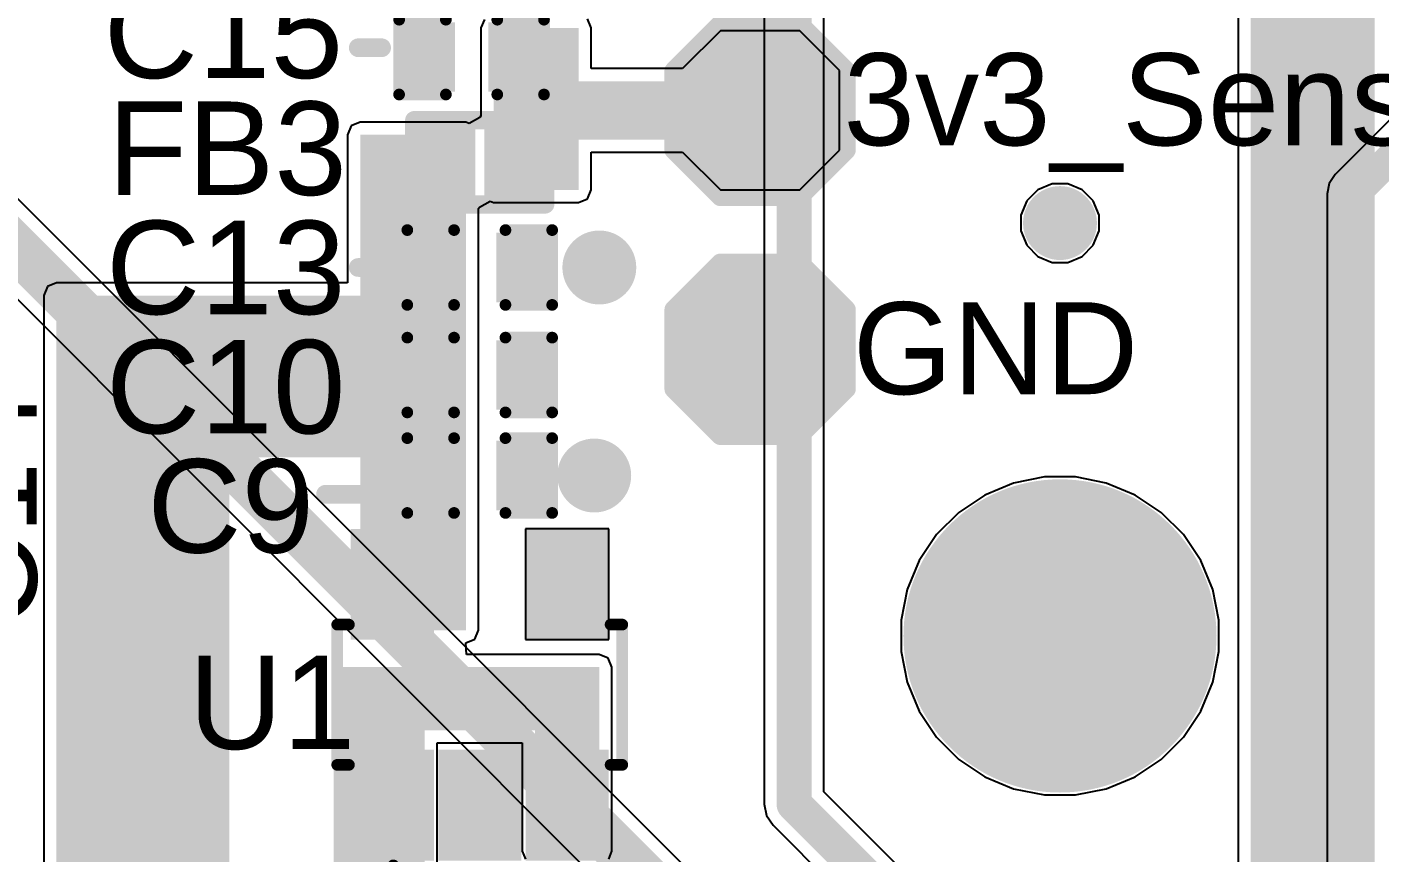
# Model space of a CAD drawing. Header units: millimetres. Extents: x -0.27 to 3.94, y -1.19 to 3.
# Drawn here: x 2.786 to 3.365, y 0.695 to 1.048 of the extents above; entities that cross this region are included whole.
import ezdxf

# ---------------------------------------------------------------- set-up
doc = ezdxf.new("R2010")
doc.units = ezdxf.units.MM
doc.header["$MEASUREMENT"] = 0
for name, color, linetype in [('BottomLayer', 5, 'Continuous'), ('BottomSolder', 6, 'Continuous'), ('MultiLayer', 9, 'Continuous'), ('PadHoleLayer', 156, 'Continuous'), ('TopLayer', 1, 'Continuous'), ('TopOverlay', 2, 'Continuous'), ('TopPaste', 8, 'Continuous'), ('TopSolder', 216, 'Continuous'), ('ViaHoleLayer', 16, 'Continuous')]:
    doc.layers.add(name, color=color, linetype=linetype)
doc.styles.add('Arial', font='', dxfattribs={"height": 0.2})
doc.styles.get('Arial').set_extended_font_data('Arial')

# ---------------------------------------------------------------- blocks, each defined once
blk = doc.blocks.new('SOT_25_5_28')
at = {"layer": 'TopLayer'}
for points in [[(-0.06693, 0.05118), (-0.02756, 0.05118), (-0.02756, 0.02362), (-0.06693, 0.02362)], [(0.02756, 0.05118), (0.06693, 0.05118), (0.06693, 0.02362), (0.02756, 0.02362)], [(-0.06693, 0.01378), (-0.02756, 0.01378), (-0.02756, -0.01378), (-0.06693, -0.01378)], [(-0.06693, -0.02362), (-0.02756, -0.02362), (-0.02756, -0.05118), (-0.06693, -0.05118)], [(0.02756, -0.02362), (0.06693, -0.02362), (0.06693, -0.05118), (0.02756, -0.05118)]]:
    blk.add_hatch(color=1, dxfattribs=at).paths.add_polyline_path(points)
at = {"layer": 'TopPaste'}
for points in [[(-0.06693, 0.05118), (-0.02756, 0.05118), (-0.02756, 0.02362), (-0.06693, 0.02362)], [(0.02756, 0.05118), (0.06693, 0.05118), (0.06693, 0.02362), (0.02756, 0.02362)], [(-0.06693, 0.01378), (-0.02756, 0.01378), (-0.02756, -0.01378), (-0.06693, -0.01378)], [(-0.06693, -0.02362), (-0.02756, -0.02362), (-0.02756, -0.05118), (-0.06693, -0.05118)], [(0.02756, -0.02362), (0.06693, -0.02362), (0.06693, -0.05118), (0.02756, -0.05118)]]:
    blk.add_hatch(color=8, dxfattribs=at).paths.add_polyline_path(points)
at = {"layer": 'TopSolder'}
for points in [[(-0.07093, 0.05518), (-0.02356, 0.05518), (-0.02356, 0.01962), (-0.07093, 0.01962)], [(0.02356, 0.05518), (0.07093, 0.05518), (0.07093, 0.01962), (0.02356, 0.01962)], [(-0.07093, 0.01778), (-0.02356, 0.01778), (-0.02356, -0.01778), (-0.07093, -0.01778)], [(-0.07093, -0.01962), (-0.02356, -0.01962), (-0.02356, -0.05518), (-0.07093, -0.05518)], [(0.02356, -0.01962), (0.07093, -0.01962), (0.07093, -0.05518), (0.02356, -0.05518)]]:
    blk.add_hatch(color=216, dxfattribs=at).paths.add_polyline_path(points)
at = {"layer": 'TopOverlay', "const_width": 0.005}
for points in [[(-0.03, 0.061), (0.03, 0.061)], [(-0.03, 0.061), (-0.03, 0.056)], [(0.03, 0.061), (0.03, 0.056)], [(-0.078, 0.042), (-0.073, 0.037)], [(-0.078, 0.042), (-0.078, 0.032)], [(-0.073, 0.037), (-0.078, 0.032)], [(-0.03, -0.056), (-0.03, -0.061)], [(0.03, -0.056), (0.03, -0.061)], [(-0.03, -0.061), (0.03, -0.061)]]:
    blk.add_lwpolyline(points, dxfattribs=at)
at = {"layer": 'TopOverlay', "const_width": 0.0025}
for points in [[(-0.03125, 0.061, 1), (-0.02875, 0.061, 1)], [(-0.03125, 0.061, 1), (-0.02875, 0.061, 1)], [(-0.03125, 0.056, 1), (-0.02875, 0.056, 1)], [(0.02875, 0.061, 1), (0.03125, 0.061, 1)], [(0.02875, 0.061, 1), (0.03125, 0.061, 1)], [(0.02875, 0.056, 1), (0.03125, 0.056, 1)], [(-0.07925, 0.042, 1), (-0.07675, 0.042, 1)], [(-0.07925, 0.042, 1), (-0.07675, 0.042, 1)], [(-0.07425, 0.037, 1), (-0.07175, 0.037, 1)], [(-0.07425, 0.037, 1), (-0.07175, 0.037, 1)], [(-0.07925, 0.032, 1), (-0.07675, 0.032, 1)], [(-0.07925, 0.032, 1), (-0.07675, 0.032, 1)], [(-0.03125, -0.056, 1), (-0.02875, -0.056, 1)], [(0.02875, -0.056, 1), (0.03125, -0.056, 1)], [(-0.03125, -0.061, 1), (-0.02875, -0.061, 1)], [(-0.03125, -0.061, 1), (-0.02875, -0.061, 1)], [(0.02875, -0.061, 1), (0.03125, -0.061, 1)], [(0.02875, -0.061, 1), (0.03125, -0.061, 1)]]:
    blk.add_lwpolyline(points, format="xyb", close=True, dxfattribs=at)
blk = doc.blocks.new('T__________124')
at = {"layer": 'TopLayer'}
blk.add_hatch(color=1, dxfattribs=at).paths.add_polyline_path([(0.015, 0.03), (-0.015, 0.03), (-0.03, 0.015), (-0.03, -0.015), (-0.015, -0.03), (0.015, -0.03), (0.03, -0.015), (0.03, 0.015)])
at = {"layer": 'TopPaste'}
blk.add_hatch(color=8, dxfattribs=at).paths.add_polyline_path([(0.015, 0.03), (-0.015, 0.03), (-0.03, 0.015), (-0.03, -0.015), (-0.015, -0.03), (0.015, -0.03), (0.03, -0.015), (0.03, 0.015)])
at = {"layer": 'TopSolder'}
blk.add_hatch(color=216, dxfattribs=at).paths.add_polyline_path([(0.017, 0.034), (-0.017, 0.034), (-0.034, 0.017), (-0.034, -0.017), (-0.017, -0.034), (0.017, -0.034), (0.034, -0.017), (0.034, 0.017)])
at = {"layer": 'TopOverlay', "const_width": 0.00787}
for points in [[(-0.017, 0.037), (-0.037, 0.017)], [(-0.017, 0.037), (0.017, 0.037)], [(-0.017, 0.037), (0.017, 0.037)], [(0.017, 0.037), (0.037, 0.017)], [(-0.037, 0.017), (-0.037, -0.017)], [(0.037, 0.017), (0.037, -0.017)], [(-0.037, -0.017), (-0.017, -0.037)], [(0.037, -0.017), (0.017, -0.037)], [(-0.017, -0.037), (0.017, -0.037)], [(-0.017, -0.037), (0.017, -0.037)]]:
    blk.add_lwpolyline(points, dxfattribs=at)
at = {"layer": 'TopOverlay', "const_width": 0.00394}
for points in [[(-0.01897, 0.037, 1), (-0.01503, 0.037, 1)], [(-0.01897, 0.037, 1), (-0.01503, 0.037, 1)], [(-0.01897, 0.037, 1), (-0.01503, 0.037, 1)], [(0.01503, 0.037, 1), (0.01897, 0.037, 1)], [(0.01503, 0.037, 1), (0.01897, 0.037, 1)], [(0.01503, 0.037, 1), (0.01897, 0.037, 1)], [(-0.03897, 0.017, 1), (-0.03503, 0.017, 1)], [(-0.03897, 0.017, 1), (-0.03503, 0.017, 1)], [(0.03503, 0.017, 1), (0.03897, 0.017, 1)], [(0.03503, 0.017, 1), (0.03897, 0.017, 1)], [(-0.03897, -0.017, 1), (-0.03503, -0.017, 1)], [(-0.03897, -0.017, 1), (-0.03503, -0.017, 1)], [(0.03503, -0.017, 1), (0.03897, -0.017, 1)], [(0.03503, -0.017, 1), (0.03897, -0.017, 1)], [(-0.01897, -0.037, 1), (-0.01503, -0.037, 1)], [(-0.01897, -0.037, 1), (-0.01503, -0.037, 1)], [(-0.01897, -0.037, 1), (-0.01503, -0.037, 1)], [(0.01503, -0.037, 1), (0.01897, -0.037, 1)], [(0.01503, -0.037, 1), (0.01897, -0.037, 1)], [(0.01503, -0.037, 1), (0.01897, -0.037, 1)]]:
    blk.add_lwpolyline(points, format="xyb", close=True, dxfattribs=at)
blk = doc.blocks.new('T__________126')
at = {"layer": 'TopLayer'}
blk.add_hatch(color=1, dxfattribs=at).paths.add_polyline_path([(0.015, 0.03), (-0.015, 0.03), (-0.03, 0.015), (-0.03, -0.015), (-0.015, -0.03), (0.015, -0.03), (0.03, -0.015), (0.03, 0.015)])
at = {"layer": 'TopPaste'}
blk.add_hatch(color=8, dxfattribs=at).paths.add_polyline_path([(0.015, 0.03), (-0.015, 0.03), (-0.03, 0.015), (-0.03, -0.015), (-0.015, -0.03), (0.015, -0.03), (0.03, -0.015), (0.03, 0.015)])
at = {"layer": 'TopSolder'}
blk.add_hatch(color=216, dxfattribs=at).paths.add_polyline_path([(0.017, 0.034), (-0.017, 0.034), (-0.034, 0.017), (-0.034, -0.017), (-0.017, -0.034), (0.017, -0.034), (0.034, -0.017), (0.034, 0.017)])
at = {"layer": 'TopOverlay', "const_width": 0.00787}
for points in [[(-0.037, 0.017), (-0.017, 0.037)], [(-0.017, 0.037), (0.017, 0.037)], [(-0.017, 0.037), (0.017, 0.037)], [(0.017, 0.037), (0.037, 0.017)], [(-0.037, -0.017), (-0.037, 0.017)], [(0.037, -0.017), (0.037, 0.017)], [(-0.037, -0.017), (-0.017, -0.037)], [(0.017, -0.037), (0.037, -0.017)], [(-0.017, -0.037), (0.017, -0.037)], [(-0.017, -0.037), (0.017, -0.037)]]:
    blk.add_lwpolyline(points, dxfattribs=at)
at = {"layer": 'TopOverlay', "const_width": 0.00394}
for points in [[(-0.01897, 0.037, 1), (-0.01503, 0.037, 1)], [(-0.01897, 0.037, 1), (-0.01503, 0.037, 1)], [(-0.01897, 0.037, 1), (-0.01503, 0.037, 1)], [(0.01503, 0.037, 1), (0.01897, 0.037, 1)], [(0.01503, 0.037, 1), (0.01897, 0.037, 1)], [(0.01503, 0.037, 1), (0.01897, 0.037, 1)], [(-0.03897, 0.017, 1), (-0.03503, 0.017, 1)], [(-0.03897, 0.017, 1), (-0.03503, 0.017, 1)], [(0.03503, 0.017, 1), (0.03897, 0.017, 1)], [(0.03503, 0.017, 1), (0.03897, 0.017, 1)], [(-0.03897, -0.017, 1), (-0.03503, -0.017, 1)], [(-0.03897, -0.017, 1), (-0.03503, -0.017, 1)], [(0.03503, -0.017, 1), (0.03897, -0.017, 1)], [(0.03503, -0.017, 1), (0.03897, -0.017, 1)], [(-0.01897, -0.037, 1), (-0.01503, -0.037, 1)], [(-0.01897, -0.037, 1), (-0.01503, -0.037, 1)], [(-0.01897, -0.037, 1), (-0.01503, -0.037, 1)], [(0.01503, -0.037, 1), (0.01897, -0.037, 1)], [(0.01503, -0.037, 1), (0.01897, -0.037, 1)], [(0.01503, -0.037, 1), (0.01897, -0.037, 1)]]:
    blk.add_lwpolyline(points, format="xyb", close=True, dxfattribs=at)
blk = doc.blocks.new('IND_0402_154')
at = {"layer": 'TopLayer'}
for points in [[(-0.02165, 0.01181), (-0.00591, 0.01181), (-0.00591, -0.01181), (-0.02165, -0.01181)], [(0.00591, 0.01181), (0.02165, 0.01181), (0.02165, -0.01181), (0.00591, -0.01181)]]:
    blk.add_hatch(color=1, dxfattribs=at).paths.add_polyline_path(points)
at = {"layer": 'TopPaste'}
for points in [[(-0.02165, 0.01181), (-0.00591, 0.01181), (-0.00591, -0.01181), (-0.02165, -0.01181)], [(0.00591, 0.01181), (0.02165, 0.01181), (0.02165, -0.01181), (0.00591, -0.01181)]]:
    blk.add_hatch(color=8, dxfattribs=at).paths.add_polyline_path(points)
at = {"layer": 'TopSolder'}
for points in [[(-0.02565, 0.01581), (-0.00191, 0.01581), (-0.00191, -0.01581), (-0.02565, -0.01581)], [(0.00191, 0.01581), (0.02565, 0.01581), (0.02565, -0.01581), (0.00191, -0.01581)]]:
    blk.add_hatch(color=216, dxfattribs=at).paths.add_polyline_path(points)
at = {"layer": 'TopOverlay', "const_width": 0.00787}
for points in [[(-0.028, 0.018), (-0.012, 0.018)], [(-0.028, -0.018), (-0.028, 0.018)], [(-0.012, 0.018), (0.028, 0.018)], [(0.028, -0.018), (0.028, 0.018)], [(-0.028, -0.018), (-0.012, -0.018)], [(-0.012, -0.018), (0.028, -0.018)]]:
    blk.add_lwpolyline(points, dxfattribs=at)
at = {"layer": 'TopOverlay', "const_width": 0.00394}
for points in [[(-0.02997, 0.018, 1), (-0.02603, 0.018, 1)], [(-0.02997, 0.018, 1), (-0.02603, 0.018, 1)], [(-0.01397, 0.018, 1), (-0.01003, 0.018, 1)], [(-0.01397, 0.018, 1), (-0.01003, 0.018, 1)], [(0.02603, 0.018, 1), (0.02997, 0.018, 1)], [(0.02603, 0.018, 1), (0.02997, 0.018, 1)], [(-0.02997, -0.018, 1), (-0.02603, -0.018, 1)], [(-0.02997, -0.018, 1), (-0.02603, -0.018, 1)], [(-0.01397, -0.018, 1), (-0.01003, -0.018, 1)], [(-0.01397, -0.018, 1), (-0.01003, -0.018, 1)], [(0.02603, -0.018, 1), (0.02997, -0.018, 1)], [(0.02603, -0.018, 1), (0.02997, -0.018, 1)]]:
    blk.add_lwpolyline(points, format="xyb", close=True, dxfattribs=at)
blk = doc.blocks.new('C___0402_226')
at = {"layer": 'TopLayer'}
for points in [[(-0.0275, -0.0125), (-0.0275, 0.0125), (-0.0095, 0.0125), (-0.0095, -0.0125)], [(0.0095, -0.0125), (0.0095, 0.0125), (0.0275, 0.0125), (0.0275, -0.0125)]]:
    blk.add_hatch(color=1, dxfattribs=at).paths.add_polyline_path(points)
at = {"layer": 'TopPaste'}
for points in [[(-0.0275, -0.0125), (-0.0275, 0.0125), (-0.0095, 0.0125), (-0.0095, -0.0125)], [(0.0095, -0.0125), (0.0095, 0.0125), (0.0275, 0.0125), (0.0275, -0.0125)]]:
    blk.add_hatch(color=8, dxfattribs=at).paths.add_polyline_path(points)
at = {"layer": 'TopSolder'}
for points in [[(-0.02986, -0.01486), (-0.02986, 0.01486), (-0.00714, 0.01486), (-0.00714, -0.01486)], [(0.00714, -0.01486), (0.00714, 0.01486), (0.02986, 0.01486), (0.02986, -0.01486)]]:
    blk.add_hatch(color=216, dxfattribs=at).paths.add_polyline_path(points)
at = {"layer": 'TopOverlay', "const_width": 0.005}
for points in [[(-0.031, 0.016), (-0.011, 0.016)], [(-0.031, -0.016), (-0.031, 0.016)], [(0.011, 0.016), (0.031, 0.016)], [(0.031, -0.016), (0.031, 0.016)], [(-0.031, -0.016), (-0.011, -0.016)], [(0.011, -0.016), (0.031, -0.016)]]:
    blk.add_lwpolyline(points, dxfattribs=at)
at = {"layer": 'TopOverlay', "const_width": 0.0025}
for points in [[(-0.03225, 0.016, 1), (-0.02975, 0.016, 1)], [(-0.03225, 0.016, 1), (-0.02975, 0.016, 1)], [(-0.01225, 0.016, 1), (-0.00975, 0.016, 1)], [(0.00975, 0.016, 1), (0.01225, 0.016, 1)], [(0.02975, 0.016, 1), (0.03225, 0.016, 1)], [(0.02975, 0.016, 1), (0.03225, 0.016, 1)], [(-0.03225, -0.016, 1), (-0.02975, -0.016, 1)], [(-0.03225, -0.016, 1), (-0.02975, -0.016, 1)], [(-0.01225, -0.016, 1), (-0.00975, -0.016, 1)], [(0.00975, -0.016, 1), (0.01225, -0.016, 1)], [(0.02975, -0.016, 1), (0.03225, -0.016, 1)], [(0.02975, -0.016, 1), (0.03225, -0.016, 1)]]:
    blk.add_lwpolyline(points, format="xyb", close=True, dxfattribs=at)
blk = doc.blocks.new('C___0402_228')
at = {"layer": 'TopLayer'}
for points in [[(-0.0275, -0.0125), (-0.0275, 0.0125), (-0.0095, 0.0125), (-0.0095, -0.0125)], [(0.0095, -0.0125), (0.0095, 0.0125), (0.0275, 0.0125), (0.0275, -0.0125)]]:
    blk.add_hatch(color=1, dxfattribs=at).paths.add_polyline_path(points)
at = {"layer": 'TopPaste'}
for points in [[(-0.0275, -0.0125), (-0.0275, 0.0125), (-0.0095, 0.0125), (-0.0095, -0.0125)], [(0.0095, -0.0125), (0.0095, 0.0125), (0.0275, 0.0125), (0.0275, -0.0125)]]:
    blk.add_hatch(color=8, dxfattribs=at).paths.add_polyline_path(points)
at = {"layer": 'TopSolder'}
for points in [[(-0.02986, -0.01486), (-0.02986, 0.01486), (-0.00714, 0.01486), (-0.00714, -0.01486)], [(0.00714, -0.01486), (0.00714, 0.01486), (0.02986, 0.01486), (0.02986, -0.01486)]]:
    blk.add_hatch(color=216, dxfattribs=at).paths.add_polyline_path(points)
at = {"layer": 'TopOverlay', "const_width": 0.005}
for points in [[(-0.011, 0.016), (-0.031, 0.016)], [(-0.031, 0.016), (-0.031, -0.016)], [(0.031, 0.016), (0.011, 0.016)], [(0.031, 0.016), (0.031, -0.016)], [(-0.011, -0.016), (-0.031, -0.016)], [(0.031, -0.016), (0.011, -0.016)]]:
    blk.add_lwpolyline(points, dxfattribs=at)
at = {"layer": 'TopOverlay', "const_width": 0.0025}
for points in [[(-0.03225, 0.016, 1), (-0.02975, 0.016, 1)], [(-0.03225, 0.016, 1), (-0.02975, 0.016, 1)], [(-0.01225, 0.016, 1), (-0.00975, 0.016, 1)], [(0.00975, 0.016, 1), (0.01225, 0.016, 1)], [(0.02975, 0.016, 1), (0.03225, 0.016, 1)], [(0.02975, 0.016, 1), (0.03225, 0.016, 1)], [(-0.03225, -0.016, 1), (-0.02975, -0.016, 1)], [(-0.03225, -0.016, 1), (-0.02975, -0.016, 1)], [(-0.01225, -0.016, 1), (-0.00975, -0.016, 1)], [(0.00975, -0.016, 1), (0.01225, -0.016, 1)], [(0.02975, -0.016, 1), (0.03225, -0.016, 1)], [(0.02975, -0.016, 1), (0.03225, -0.016, 1)]]:
    blk.add_lwpolyline(points, format="xyb", close=True, dxfattribs=at)
blk = doc.blocks.new('C___0402_231')
at = {"layer": 'TopLayer'}
for points in [[(-0.0275, -0.0125), (-0.0275, 0.0125), (-0.0095, 0.0125), (-0.0095, -0.0125)], [(0.0095, -0.0125), (0.0095, 0.0125), (0.0275, 0.0125), (0.0275, -0.0125)]]:
    blk.add_hatch(color=1, dxfattribs=at).paths.add_polyline_path(points)
at = {"layer": 'TopPaste'}
for points in [[(-0.0275, -0.0125), (-0.0275, 0.0125), (-0.0095, 0.0125), (-0.0095, -0.0125)], [(0.0095, -0.0125), (0.0095, 0.0125), (0.0275, 0.0125), (0.0275, -0.0125)]]:
    blk.add_hatch(color=8, dxfattribs=at).paths.add_polyline_path(points)
at = {"layer": 'TopSolder'}
for points in [[(-0.02986, -0.01486), (-0.02986, 0.01486), (-0.00714, 0.01486), (-0.00714, -0.01486)], [(0.00714, -0.01486), (0.00714, 0.01486), (0.02986, 0.01486), (0.02986, -0.01486)]]:
    blk.add_hatch(color=216, dxfattribs=at).paths.add_polyline_path(points)
at = {"layer": 'TopOverlay', "const_width": 0.005}
for points in [[(-0.031, 0.016), (-0.031, -0.016)], [(-0.011, 0.016), (-0.031, 0.016)], [(0.031, 0.016), (0.011, 0.016)], [(0.031, 0.016), (0.031, -0.016)], [(-0.011, -0.016), (-0.031, -0.016)], [(0.031, -0.016), (0.011, -0.016)]]:
    blk.add_lwpolyline(points, dxfattribs=at)
at = {"layer": 'TopOverlay', "const_width": 0.0025}
for points in [[(-0.03225, 0.016, 1), (-0.02975, 0.016, 1)], [(-0.03225, 0.016, 1), (-0.02975, 0.016, 1)], [(-0.01225, 0.016, 1), (-0.00975, 0.016, 1)], [(0.00975, 0.016, 1), (0.01225, 0.016, 1)], [(0.02975, 0.016, 1), (0.03225, 0.016, 1)], [(0.02975, 0.016, 1), (0.03225, 0.016, 1)], [(-0.03225, -0.016, 1), (-0.02975, -0.016, 1)], [(-0.03225, -0.016, 1), (-0.02975, -0.016, 1)], [(-0.01225, -0.016, 1), (-0.00975, -0.016, 1)], [(0.00975, -0.016, 1), (0.01225, -0.016, 1)], [(0.02975, -0.016, 1), (0.03225, -0.016, 1)], [(0.02975, -0.016, 1), (0.03225, -0.016, 1)]]:
    blk.add_lwpolyline(points, format="xyb", close=True, dxfattribs=at)
blk = doc.blocks.new('C___0402_232')
at = {"layer": 'TopLayer'}
for points in [[(-0.0275, -0.0125), (-0.0275, 0.0125), (-0.0095, 0.0125), (-0.0095, -0.0125)], [(0.0095, -0.0125), (0.0095, 0.0125), (0.0275, 0.0125), (0.0275, -0.0125)]]:
    blk.add_hatch(color=1, dxfattribs=at).paths.add_polyline_path(points)
at = {"layer": 'TopPaste'}
for points in [[(-0.0275, -0.0125), (-0.0275, 0.0125), (-0.0095, 0.0125), (-0.0095, -0.0125)], [(0.0095, -0.0125), (0.0095, 0.0125), (0.0275, 0.0125), (0.0275, -0.0125)]]:
    blk.add_hatch(color=8, dxfattribs=at).paths.add_polyline_path(points)
at = {"layer": 'TopSolder'}
for points in [[(-0.02986, -0.01486), (-0.02986, 0.01486), (-0.00714, 0.01486), (-0.00714, -0.01486)], [(0.00714, -0.01486), (0.00714, 0.01486), (0.02986, 0.01486), (0.02986, -0.01486)]]:
    blk.add_hatch(color=216, dxfattribs=at).paths.add_polyline_path(points)
at = {"layer": 'TopOverlay', "const_width": 0.005}
for points in [[(-0.011, 0.016), (-0.031, 0.016)], [(-0.031, 0.016), (-0.031, -0.016)], [(0.031, 0.016), (0.011, 0.016)], [(0.031, 0.016), (0.031, -0.016)], [(-0.011, -0.016), (-0.031, -0.016)], [(0.031, -0.016), (0.011, -0.016)]]:
    blk.add_lwpolyline(points, dxfattribs=at)
at = {"layer": 'TopOverlay', "const_width": 0.0025}
for points in [[(-0.03225, 0.016, 1), (-0.02975, 0.016, 1)], [(-0.03225, 0.016, 1), (-0.02975, 0.016, 1)], [(-0.01225, 0.016, 1), (-0.00975, 0.016, 1)], [(0.00975, 0.016, 1), (0.01225, 0.016, 1)], [(0.02975, 0.016, 1), (0.03225, 0.016, 1)], [(0.02975, 0.016, 1), (0.03225, 0.016, 1)], [(-0.03225, -0.016, 1), (-0.02975, -0.016, 1)], [(-0.03225, -0.016, 1), (-0.02975, -0.016, 1)], [(-0.01225, -0.016, 1), (-0.00975, -0.016, 1)], [(0.00975, -0.016, 1), (0.01225, -0.016, 1)], [(0.02975, -0.016, 1), (0.03225, -0.016, 1)], [(0.02975, -0.016, 1), (0.03225, -0.016, 1)]]:
    blk.add_lwpolyline(points, format="xyb", close=True, dxfattribs=at)

msp = doc.modelspace()

# ---------------------------------------------------------------- hatches: boundary and pattern name
at = {"layer": 'BottomLayer'}
h = msp.add_hatch(color=5, dxfattribs=at)
edge = h.paths.add_edge_path()
edge.add_arc((3.22835, 0.964), 0.01181, 0, 360)
h = msp.add_hatch(color=5, dxfattribs=at)
edge = h.paths.add_edge_path()
edge.add_arc((3.03118, 0.945), 0.01181, 0, 360)
h = msp.add_hatch(color=5, dxfattribs=at)
edge = h.paths.add_edge_path()
edge.add_arc((3.029, 0.856), 0.01181, 0, 360)
h = msp.add_hatch(color=5, dxfattribs=at)
edge = h.paths.add_edge_path()
edge.add_arc((3.22835, 0.7874), 0.06299, 0, 360)
at = {"layer": 'BottomSolder'}
h = msp.add_hatch(color=6, dxfattribs=at)
edge = h.paths.add_edge_path()
edge.add_arc((3.22835, 0.964), 0.01581, 0, 360)
h = msp.add_hatch(color=6, dxfattribs=at)
edge = h.paths.add_edge_path()
edge.add_arc((3.03118, 0.945), 0.01581, 0, 360)
h = msp.add_hatch(color=6, dxfattribs=at)
edge = h.paths.add_edge_path()
edge.add_arc((3.029, 0.856), 0.01581, 0, 360)
h = msp.add_hatch(color=6, dxfattribs=at)
edge = h.paths.add_edge_path()
edge.add_arc((3.22835, 0.7874), 0.06699, 0, 360)
at = {"layer": 'MultiLayer'}
h = msp.add_hatch(color=9, dxfattribs=at)
edge = h.paths.add_edge_path()
edge.add_arc((3.22835, 0.7874), 0.06299, 0, 360)
at = {"layer": 'PadHoleLayer'}
h = msp.add_hatch(color=156, dxfattribs=at)
edge = h.paths.add_edge_path()
edge.add_arc((3.22835, 0.7874), 0.06299, 0, 360)
at = {"layer": 'TopLayer'}
for points in [[(3.31, 0.43412), (3.363, 0.43412), (3.363, 1.20517), (3.31, 1.20517)], [(2.98591, 0.97819), (3.02232, 0.97819), (3.02232, 1.0475), (2.98591, 1.0475)], [(2.92882, 0.7898), (2.97409, 0.7898), (2.97409, 1.00181), (2.92882, 1.00181)], [(2.79881, 0.66581), (2.87281, 0.66581), (2.87281, 0.933), (2.79881, 0.933)], [(2.79881, 0.86373), (2.97409, 0.86373), (2.97409, 0.933), (2.79881, 0.933)], [(2.91752, 0.48069), (2.95638, 0.48069), (2.95638, 0.77406), (2.91752, 0.77406)], [(2.9204, 0.747), (3.03118, 0.747), (3.03118, 0.77406), (2.9204, 0.77406)], [(3.00362, 0.69532), (3.03118, 0.69532), (3.03118, 0.77406), (3.00362, 0.77406)]]:
    msp.add_hatch(color=1, dxfattribs=at).paths.add_polyline_path(points)
h = msp.add_hatch(color=1, dxfattribs=at)
edge = h.paths.add_edge_path()
edge.add_arc((3.22835, 0.964), 0.01181, 0, 360)
h = msp.add_hatch(color=1, dxfattribs=at)
edge = h.paths.add_edge_path()
edge.add_arc((3.03118, 0.945), 0.01181, 0, 360)
h = msp.add_hatch(color=1, dxfattribs=at)
edge = h.paths.add_edge_path()
edge.add_arc((3.029, 0.856), 0.01181, 0, 360)
h = msp.add_hatch(color=1, dxfattribs=at)
edge = h.paths.add_edge_path()
edge.add_arc((3.22835, 0.7874), 0.06299, 0, 360)
at = {"layer": 'TopSolder'}
h = msp.add_hatch(color=216, dxfattribs=at)
edge = h.paths.add_edge_path()
edge.add_arc((3.22835, 0.964), 0.01581, 0, 360)
h = msp.add_hatch(color=216, dxfattribs=at)
edge = h.paths.add_edge_path()
edge.add_arc((3.03118, 0.945), 0.01581, 0, 360)
h = msp.add_hatch(color=216, dxfattribs=at)
edge = h.paths.add_edge_path()
edge.add_arc((3.029, 0.856), 0.01581, 0, 360)
h = msp.add_hatch(color=216, dxfattribs=at)
edge = h.paths.add_edge_path()
edge.add_arc((3.22835, 0.7874), 0.06699, 0, 360)
at = {"layer": 'ViaHoleLayer'}
h = msp.add_hatch(color=16, dxfattribs=at)
edge = h.paths.add_edge_path()
edge.add_arc((3.22835, 0.964), 0.00591, 0, 360)
h = msp.add_hatch(color=16, dxfattribs=at)
edge = h.paths.add_edge_path()
edge.add_arc((3.03118, 0.945), 0.00591, 0, 360)
h = msp.add_hatch(color=16, dxfattribs=at)
edge = h.paths.add_edge_path()
edge.add_arc((3.029, 0.856), 0.00591, 0, 360)

# ---------------------------------------------------------------- linework, layer by layer
at = {"layer": 'BottomLayer'}
for p, q in [((3.12727, 0.72077), (3.12727, 2.09447)), ((3.10178, 2.08919), (3.10178, 0.71549)), ((3.19782, 0.55881), (2.73077, 1.02586)), ((3.37626, 1.01484), (3.34615, 0.98473)), ((2.70914, 1.00423), (3.17171, 0.54166)), ((3.34615, 0.98473), (3.34361, 0.98093)), ((3.225, 0.98081), (3.21882, 0.97825)), ((3.23169, 0.98081), (3.225, 0.98081)), ((3.23787, 0.97825), (3.23169, 0.98081)), ((3.34361, 0.98093), (3.34272, 0.97644)), ((3.2141, 0.97352), (3.21154, 0.96734)), ((3.21882, 0.97825), (3.2141, 0.97352)), ((3.2426, 0.97352), (3.23787, 0.97825)), ((3.24516, 0.96734), (3.2426, 0.97352)), ((3.34272, 0.97644), (3.34272, -0.1407)), ((3.21154, 0.96734), (3.21154, 0.96066)), ((3.24516, 0.96066), (3.24516, 0.96734)), ((3.21154, 0.96066), (3.2141, 0.95448)), ((3.2426, 0.95448), (3.24516, 0.96066)), ((3.2141, 0.95448), (3.21882, 0.94975)), ((3.21882, 0.94975), (3.225, 0.94719)), ((3.23169, 0.94719), (3.23787, 0.94975)), ((3.23787, 0.94975), (3.2426, 0.95448)), ((3.225, 0.94719), (3.23169, 0.94719)), ((3.20851, 0.85278), (3.19614, 0.84766)), ((3.22165, 0.85539), (3.20851, 0.85278)), ((3.23504, 0.85539), (3.22165, 0.85539)), ((3.24818, 0.85278), (3.23504, 0.85539)), ((3.26055, 0.84766), (3.24818, 0.85278)), ((3.19614, 0.84766), (3.185, 0.84021)), ((3.27169, 0.84021), (3.26055, 0.84766)), ((3.185, 0.84021), (3.17553, 0.83074)), ((3.28116, 0.83074), (3.27169, 0.84021)), ((3.17553, 0.83074), (3.16809, 0.81961)), ((3.2886, 0.81961), (3.28116, 0.83074)), ((3.16809, 0.81961), (3.16297, 0.80723)), ((3.29373, 0.80723), (3.2886, 0.81961)), ((3.16297, 0.80723), (3.16035, 0.7941)), ((3.29634, 0.7941), (3.29373, 0.80723)), ((3.16035, 0.7941), (3.16035, 0.78071)), ((3.29634, 0.78071), (3.29634, 0.7941)), ((3.16035, 0.78071), (3.16297, 0.76757)), ((3.29373, 0.76757), (3.29634, 0.78071)), ((3.16297, 0.76757), (3.16809, 0.7552)), ((3.2886, 0.7552), (3.29373, 0.76757)), ((3.16809, 0.7552), (3.17553, 0.74406)), ((3.28116, 0.74406), (3.2886, 0.7552)), ((3.17553, 0.74406), (3.185, 0.73459)), ((3.27169, 0.73459), (3.28116, 0.74406)), ((3.185, 0.73459), (3.19614, 0.72715)), ((3.26055, 0.72715), (3.27169, 0.73459)), ((3.19614, 0.72715), (3.20851, 0.72202)), ((3.24818, 0.72202), (3.26055, 0.72715)), ((3.24495, 0.60309), (3.12727, 0.72077)), ((3.20851, 0.72202), (3.22165, 0.71941)), ((3.22165, 0.71941), (3.23504, 0.71941)), ((3.23504, 0.71941), (3.24818, 0.72202)), ((3.10178, 0.71549), (3.10275, 0.71061)), ((3.10275, 0.71061), (3.10552, 0.70648)), ((3.10552, 0.70648), (3.22319, 0.5888))]:
    msp.add_line(p, q, dxfattribs=at)
for points, const_width in [([(3.11453, 0.71549), (3.11453, 2.09447)], 0.015), ([(2.715, 1.02), (3.18701, 0.54799)], 0.02), ([(3.35444, 0.97644), (3.389, 1.011)], 0.013), ([(3.35444, -0.14556), (3.35444, 0.97644)], 0.013), ([(3.11453, 0.71549), (3.23594, 0.59408)], 0.015)]:
    msp.add_lwpolyline(points, dxfattribs=dict(at, const_width=const_width))
for points, const_width in [([(3.35119, 0.97644, 1), (3.35769, 0.97644, 1)], 0.0065), ([(3.35119, 0.97644, 1), (3.35769, 0.97644, 1)], 0.0065), ([(3.11078, 0.71549, 1), (3.11828, 0.71549, 1)], 0.0075), ([(3.11078, 0.71549, 1), (3.11828, 0.71549, 1)], 0.0075)]:
    msp.add_lwpolyline(points, format="xyb", close=True, dxfattribs=dict(at, const_width=const_width))
at = {"layer": 'TopLayer'}
for p, q in [((3.30459, 1.156), (3.30459, 0.48453)), ((2.982, 1.05114), (2.98049, 1.0475)), ((3.02773, 1.0475), (3.02615, 1.05133)), ((2.98049, 1.0475), (2.98049, 1.00982)), ((3.02773, 1.03005), (3.02773, 1.0475)), ((3.083, 1.0462), (3.06684, 1.03005)), ((3.117, 1.0462), (3.083, 1.0462)), ((3.134, 1.0292), (3.117, 1.0462)), ((3.06684, 1.03005), (3.02773, 1.03005)), ((3.134, 0.9952), (3.134, 1.0292)), ((2.98008, 1.00913), (2.97549, 1.00664)), ((2.98049, 1.00982), (2.98008, 1.00913)), ((2.92499, 1.00564), (2.92341, 1.00181)), ((2.92341, 1.00181), (2.92341, 0.93841)), ((2.92882, 1.00722), (2.92499, 1.00564)), ((2.9741, 1.00722), (2.92882, 1.00722)), ((2.97549, 1.00664), (2.9741, 1.00722)), ((3.02773, 0.97819), (3.02773, 0.99436)), ((3.02773, 0.99436), (3.06684, 0.99436)), ((3.06684, 0.99436), (3.083, 0.9782)), ((3.117, 0.9782), (3.134, 0.9952)), ((3.225, 0.98081), (3.21882, 0.97825)), ((3.23169, 0.98081), (3.225, 0.98081)), ((3.23787, 0.97825), (3.23169, 0.98081)), ((2.97992, 0.97087), (2.98451, 0.97336)), ((2.98451, 0.97336), (2.98591, 0.97278)), ((3.02232, 0.97278), (3.02615, 0.97436)), ((3.02615, 0.97436), (3.02773, 0.97819)), ((3.083, 0.9782), (3.117, 0.9782)), ((3.2141, 0.97352), (3.21154, 0.96734)), ((3.21882, 0.97825), (3.2141, 0.97352)), ((3.2426, 0.97352), (3.23787, 0.97825)), ((3.24516, 0.96734), (3.2426, 0.97352)), ((2.97951, 0.97018), (2.97992, 0.97087)), ((2.97951, 0.7898), (2.97951, 0.97018)), ((2.98591, 0.97278), (3.02232, 0.97278)), ((3.21154, 0.96734), (3.21154, 0.96066)), ((3.24516, 0.96066), (3.24516, 0.96734)), ((3.21154, 0.96066), (3.2141, 0.95448)), ((3.2426, 0.95448), (3.24516, 0.96066)), ((3.2141, 0.95448), (3.21882, 0.94975)), ((3.21882, 0.94975), (3.225, 0.94719)), ((3.23169, 0.94719), (3.23787, 0.94975)), ((3.23787, 0.94975), (3.2426, 0.95448)), ((3.225, 0.94719), (3.23169, 0.94719)), ((2.79881, 0.93841), (2.79499, 0.93683)), ((2.92341, 0.93841), (2.79881, 0.93841)), ((2.79499, 0.93683), (2.7934, 0.933)), ((2.7934, 0.933), (2.7934, 0.86373)), ((2.7934, 0.86373), (2.7934, 0.66581)), ((3.20851, 0.85278), (3.19614, 0.84766)), ((3.22165, 0.85539), (3.20851, 0.85278)), ((3.23504, 0.85539), (3.22165, 0.85539)), ((3.24818, 0.85278), (3.23504, 0.85539)), ((3.26055, 0.84766), (3.24818, 0.85278)), ((3.19614, 0.84766), (3.185, 0.84021)), ((3.27169, 0.84021), (3.26055, 0.84766)), ((3.185, 0.84021), (3.17553, 0.83074)), ((3.28116, 0.83074), (3.27169, 0.84021)), ((3.03518, 0.83317), (2.99962, 0.83317)), ((2.99962, 0.83317), (2.99962, 0.7858)), ((3.03518, 0.7858), (3.03518, 0.83317)), ((3.17553, 0.83074), (3.16809, 0.81961)), ((3.2886, 0.81961), (3.28116, 0.83074)), ((3.16809, 0.81961), (3.16297, 0.80723)), ((3.29373, 0.80723), (3.2886, 0.81961)), ((3.16297, 0.80723), (3.16035, 0.7941)), ((3.29634, 0.7941), (3.29373, 0.80723)), ((3.16035, 0.7941), (3.16035, 0.78071)), ((3.29634, 0.78071), (3.29634, 0.7941)), ((2.97792, 0.78598), (2.97951, 0.7898)), ((2.9741, 0.78439), (2.97792, 0.78598)), ((2.97428, 0.77947), (2.9741, 0.78439)), ((2.99962, 0.7858), (3.03518, 0.7858)), ((3.03118, 0.77947), (2.97428, 0.77947)), ((3.03501, 0.77788), (3.03118, 0.77947)), ((3.03659, 0.77406), (3.03501, 0.77788)), ((3.16035, 0.78071), (3.16297, 0.76757)), ((3.29373, 0.76757), (3.29634, 0.78071)), ((3.03659, 0.69532), (3.03659, 0.77406)), ((3.16297, 0.76757), (3.16809, 0.7552)), ((3.2886, 0.7552), (3.29373, 0.76757)), ((3.16809, 0.7552), (3.17553, 0.74406)), ((3.28116, 0.74406), (3.2886, 0.7552)), ((2.96179, 0.48069), (2.96179, 0.74159)), ((2.96179, 0.74159), (2.99821, 0.74159)), ((2.99821, 0.74159), (2.99821, 0.69532)), ((3.17553, 0.74406), (3.185, 0.73459)), ((3.27169, 0.73459), (3.28116, 0.74406)), ((3.185, 0.73459), (3.19614, 0.72715)), ((3.26055, 0.72715), (3.27169, 0.73459)), ((3.19614, 0.72715), (3.20851, 0.72202)), ((3.24818, 0.72202), (3.26055, 0.72715)), ((3.20851, 0.72202), (3.22165, 0.71941)), ((3.22165, 0.71941), (3.23504, 0.71941)), ((3.23504, 0.71941), (3.24818, 0.72202)), ((2.99821, 0.69532), (2.99962, 0.69191)), ((3.03518, 0.69191), (3.03659, 0.69532))]:
    msp.add_line(p, q, dxfattribs=at)
for points, const_width in [([(3.3365, 0.81275), (3.3365, 1.16489)], 0.02), ([(2.995, 1.035), (2.995, 1.06278)], 0.015), ([(3.0075, 1.0122), (3.1, 1.0122)], 0.025)]:
    msp.add_lwpolyline(points, dxfattribs=dict(at, const_width=const_width))
for points, const_width in [([(2.99125, 1.035, 1), (2.99875, 1.035, 1)], 0.0075), ([(3.00125, 1.0122, 1), (3.01375, 1.0122, 1)], 0.0125), ([(3.09375, 1.0122, 1), (3.10625, 1.0122, 1)], 0.0125), ([(3.3315, 0.81275, 1), (3.3415, 0.81275, 1)], 0.01)]:
    msp.add_lwpolyline(points, format="xyb", close=True, dxfattribs=dict(at, const_width=const_width))
at = {"layer": 'TopOverlay', "const_width": 0.008}
for points in [[(2.928, 1.039), (2.938, 1.039)], [(2.934, 0.994), (2.944, 0.994)], [(2.928, 0.945), (2.941, 0.945)], [(2.914, 0.848), (2.94, 0.848)]]:
    msp.add_lwpolyline(points, dxfattribs=at)
at = {"layer": 'TopOverlay', "const_width": 0.004}
for points in [[(2.926, 1.039, 1), (2.93, 1.039, 1)], [(2.936, 1.039, 1), (2.94, 1.039, 1)], [(2.932, 0.994, 1), (2.936, 0.994, 1)], [(2.942, 0.994, 1), (2.946, 0.994, 1)], [(2.926, 0.945, 1), (2.93, 0.945, 1)], [(2.939, 0.945, 1), (2.943, 0.945, 1)], [(2.912, 0.848, 1), (2.916, 0.848, 1)], [(2.938, 0.848, 1), (2.942, 0.848, 1)]]:
    msp.add_lwpolyline(points, format="xyb", close=True, dxfattribs=at)

# ---------------------------------------------------------------- block references
for name, p in [('C___0402_226', (2.9765, 1.035)), ('T__________126', (3.1, 1.0122)), ('IND_0402_154', (2.98, 0.99))]:
    msp.add_blockref(name, p)
for name, p, rotation in [('C___0402_228', (2.98, 0.945), 180), ('T__________124', (3.1, 0.91), 90), ('C___0402_231', (2.98, 0.899), 180), ('C___0402_232', (2.98, 0.856), 180), ('SOT_25_5_28', (2.98, 0.76224), 90)]:
    msp.add_blockref(name, p, dxfattribs=dict(rotation=rotation))

# ---------------------------------------------------------------- texts
at = {"layer": 'TopOverlay', "style": 'Arial'}
for s, p in [('C15', (2.81902, 1.02601)), ('FB3', (2.82068, 0.97601)), ('C13', (2.82002, 0.92501)), ('C10', (2.82002, 0.87401)), ('C9', (2.83768, 0.82301)), ('U1', (2.85534, 0.73901))]:
    msp.add_text(s, height=0.04, dxfattribs=at).set_placement(p)
for s, height, rotation, p in [('3v3_Sensor', 0.03937, 360, (3.13567, 0.99727)), ('GND', 0.03937, 360, (3.13967, 0.89079)), ('C14', 0.04, 90, (2.79038, 0.79056))]:
    msp.add_text(s, height=height, rotation=rotation, dxfattribs=at).set_placement(p)

doc.saveas('drawing.dxf')
